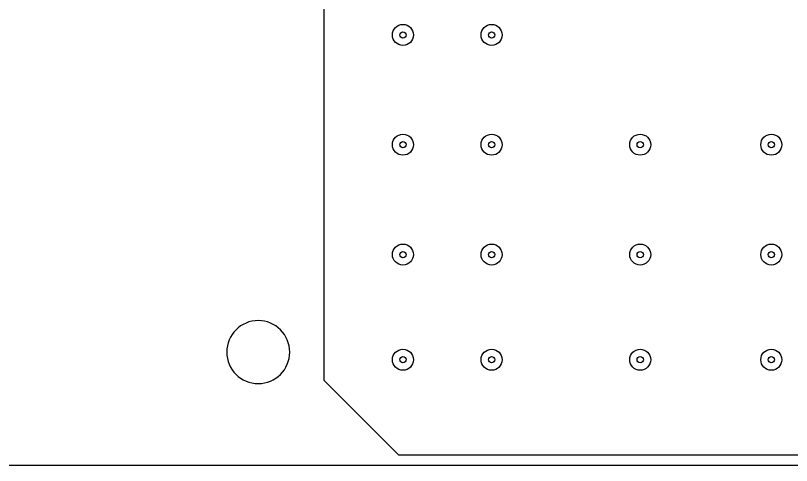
# Model space of a CAD drawing. Extents: x 0 to 220, y 0 to 42.
# Drawn here: x 36.98 to 73.96, y 0 to 21.42 of the extents above; entities that cross this region are included whole.
import ezdxf

# ---------------------------------------------------------------- set-up
doc = ezdxf.new("R2010")
doc.units = 0
doc.layers.get('0').update_dxf_attribs({"linetype": 'CONTINUOUS'})

msp = doc.modelspace()

# ---------------------------------------------------------------- linework, layer by layer
for points in [[(219.6, 42.3), (219.6, 0), (0, 0), (0, 42.3)], [(218.769, 39.299), (218.769, 3.629), (215.628, 0.488), (55.254, 0.488), (51.691, 4.051), (51.691, 38.068), (55.184, 41.561), (216.507, 41.561)]]:
    msp.add_lwpolyline(points, close=True)
msp.add_lwpolyline([(47.05, 5.4, 1), (50.05, 5.4, 1)], format="xyb", close=True)
for centre, radius in [((55.445, 20.501), 0.5), ((59.671, 20.501), 0.5), ((55.445, 20.501), 0.15), ((59.671, 20.501), 0.15), ((55.445, 15.274), 0.5), ((59.671, 15.274), 0.5), ((66.752, 15.274), 0.5), ((73, 15.274), 0.5), ((55.445, 15.274), 0.15), ((59.671, 15.274), 0.15), ((66.752, 15.274), 0.15), ((73, 15.274), 0.15), ((55.445, 10.042), 0.5), ((59.671, 10.042), 0.5), ((66.752, 10.042), 0.5), ((73, 10.042), 0.5), ((55.445, 10.042), 0.15), ((59.671, 10.042), 0.15), ((66.752, 10.042), 0.15), ((73, 10.042), 0.15), ((55.445, 5.035), 0.5), ((55.445, 5.035), 0.15), ((59.671, 5.035), 0.5), ((59.671, 5.035), 0.15), ((66.752, 5.035), 0.5), ((66.752, 5.035), 0.15), ((73, 5.035), 0.5), ((73, 5.035), 0.15)]:
    msp.add_circle(centre, radius)

doc.saveas('drawing.dxf')
